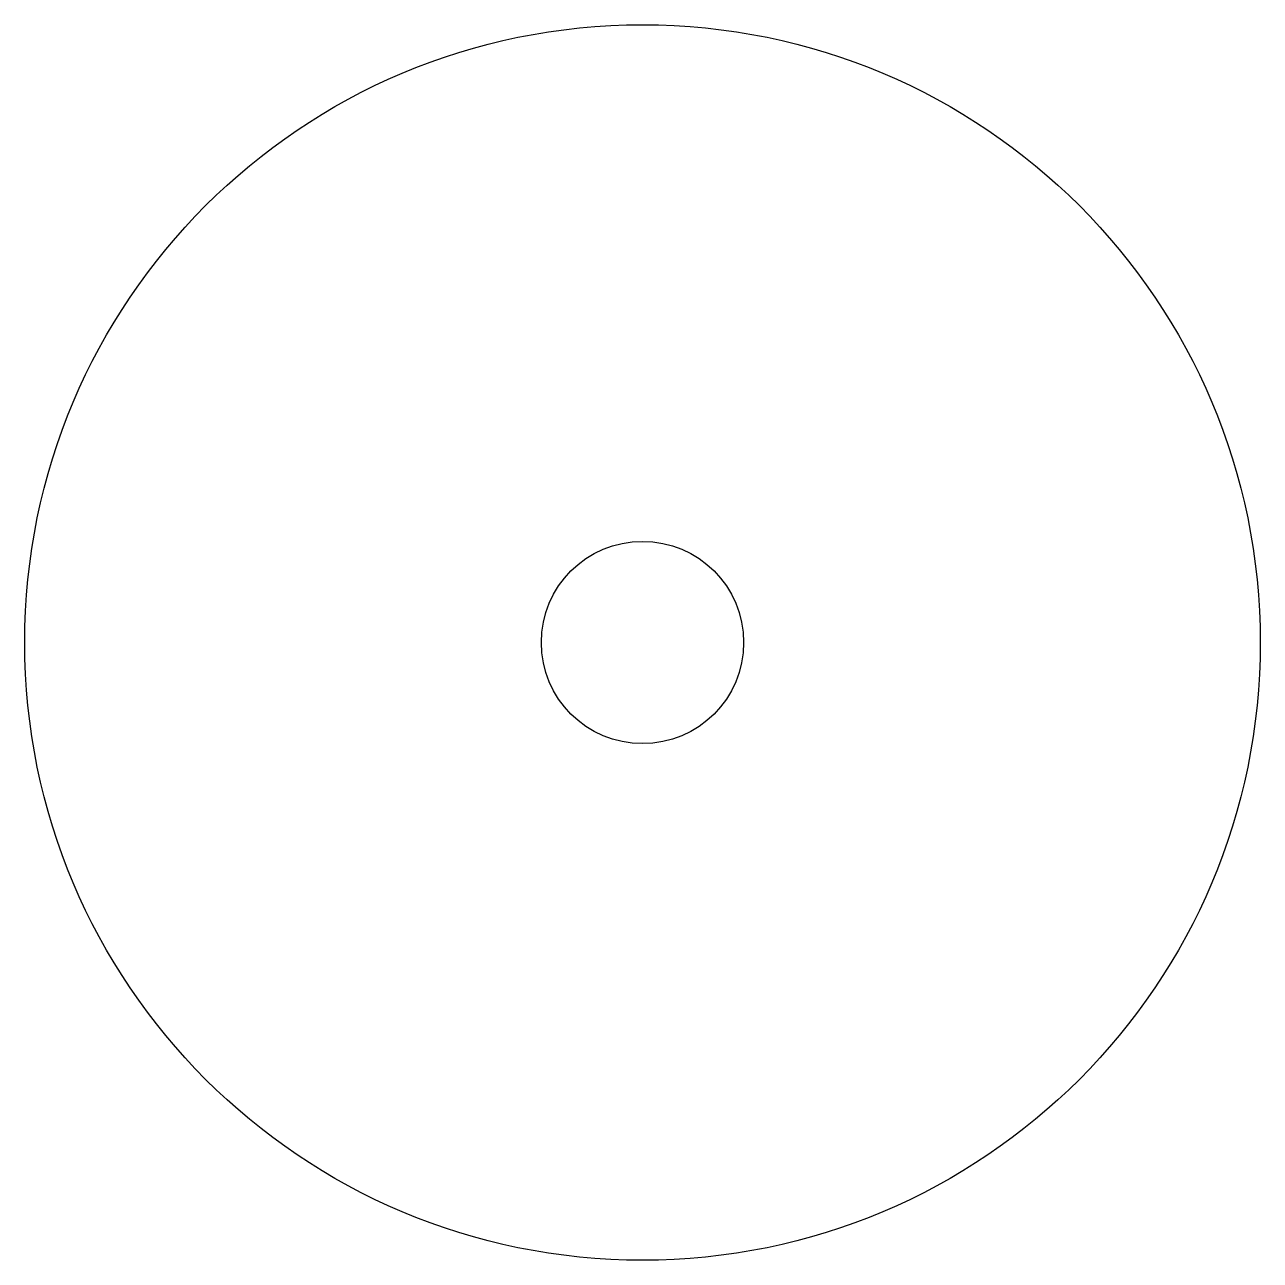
# Model space of a CAD drawing. Extents: x -26.5 to 26.5, y -26.5 to 26.5.
import ezdxf

# ---------------------------------------------------------------- set-up
doc = ezdxf.new("R2010")
doc.units = 0

msp = doc.modelspace()

# ---------------------------------------------------------------- linework, layer by layer
at = {"layer": '1'}
for radius in [26.5, 4.338]:
    msp.add_circle((0, 0), radius, dxfattribs=at)

doc.saveas('drawing.dxf')
